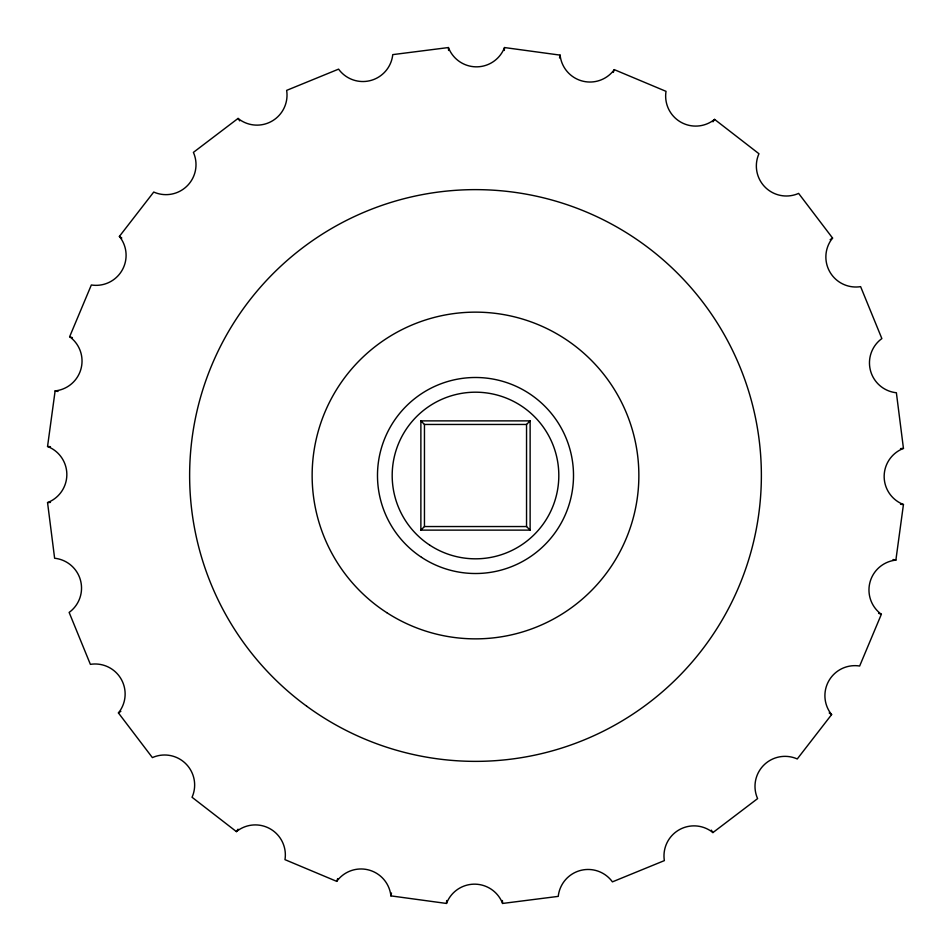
<?xml version="1.0" encoding="UTF-8"?>
<svg xmlns="http://www.w3.org/2000/svg" width="951" height="951" viewBox="0 0 951 951"><rect width="100%" height="100%" fill="white"/><g stroke="black" fill="none" stroke-linecap="round" stroke-linejoin="round"><path stroke-width="1.43" d="M446.495 903.45L390.897 895.878A30.028 30.028 0 0 0 336.725 881.363L284.979 859.656A30.028 30.028 0 0 0 236.407 831.614L192.043 797.259A30.028 30.028 0 0 0 152.386 757.602L118.423 712.929A30.028 30.028 0 0 0 90.381 664.357L69.138 612.42A30.028 30.028 0 0 0 54.623 558.249L47.55 502.58A30.028 30.028 0 0 0 47.55 446.495L55.122 390.897A30.028 30.028 0 0 0 69.637 336.725L91.344 284.979A30.028 30.028 0 0 0 119.386 236.407L153.741 192.043A30.028 30.028 0 0 0 193.398 152.386L238.071 118.423A30.028 30.028 0 0 0 286.643 90.381L338.58 69.138A30.028 30.028 0 0 0 392.751 54.623L448.42 47.55A30.028 30.028 0 0 0 504.505 47.55L560.103 55.122A30.028 30.028 0 0 0 614.275 69.637L666.021 91.344A30.028 30.028 0 0 0 714.593 119.386L758.957 153.741A30.028 30.028 0 0 0 798.614 193.398L832.577 238.071A30.028 30.028 0 0 0 860.619 286.643L881.862 338.58A30.028 30.028 0 0 0 896.377 392.751L903.45 448.42A30.028 30.028 0 0 0 903.45 504.505L895.878 560.103A30.028 30.028 0 0 0 881.363 614.275L859.656 666.021A30.028 30.028 0 0 0 831.614 714.593L797.259 758.957A30.028 30.028 0 0 0 757.602 798.614L712.929 832.577A30.028 30.028 0 0 0 664.357 860.619L612.42 881.862A30.028 30.028 0 0 0 558.249 896.377L502.58 903.45A30.028 30.028 0 0 0 446.495 903.45L446.697 900.538M504.303 50.462L504.505 47.55M390.897 895.878L391.479 893.013M559.521 57.987L560.103 55.122M336.725 881.363L337.664 878.605M613.336 72.395L614.275 69.637M236.407 831.614L238.035 829.189M712.965 121.811L714.593 119.386M420.877 530.123L424.455 526.545L526.545 526.545L530.123 530.123L420.877 530.123L420.877 420.877L530.123 420.877L530.123 530.123M526.545 526.545L526.545 424.455L530.123 420.877M118.423 712.929L120.86 711.312M830.14 239.688L832.577 238.071M47.55 502.58L50.462 502.401M900.538 448.599L903.45 448.42M420.877 420.877L424.455 424.455L526.545 424.455M47.55 446.495L50.462 446.697M900.538 504.303L903.45 504.505M55.122 390.897L57.987 391.479M893.013 559.521L895.878 560.103M69.637 336.725L72.395 337.664M878.605 613.336L881.363 614.275M119.386 236.407L121.811 238.035M829.189 712.965L831.614 714.593M238.071 118.423L239.688 120.86M711.312 830.14L712.929 832.577M448.42 47.55L448.599 50.462M502.401 900.538L502.58 903.45M424.455 424.455L424.455 526.545M306.638 706.165A285.871 285.871 0 0 0 759.694 506.407A285.871 285.871 0 0 0 360.167 213.927A285.871 285.871 0 0 0 306.638 706.165M386.688 612.61A163.358 163.358 0 0 0 638.644 483.857A163.358 163.358 0 0 0 401.167 330.033A163.358 163.358 0 0 0 386.688 612.61M421.519 557.31A98.012 98.012 0 0 0 573.334 481.337A98.012 98.012 0 0 0 431.635 387.853A98.012 98.012 0 0 0 421.519 557.31M429.614 545.042A83.308 83.308 0 0 0 558.665 480.469A83.308 83.308 0 0 0 438.221 401.001A83.308 83.308 0 0 0 429.614 545.042"/></g></svg>
